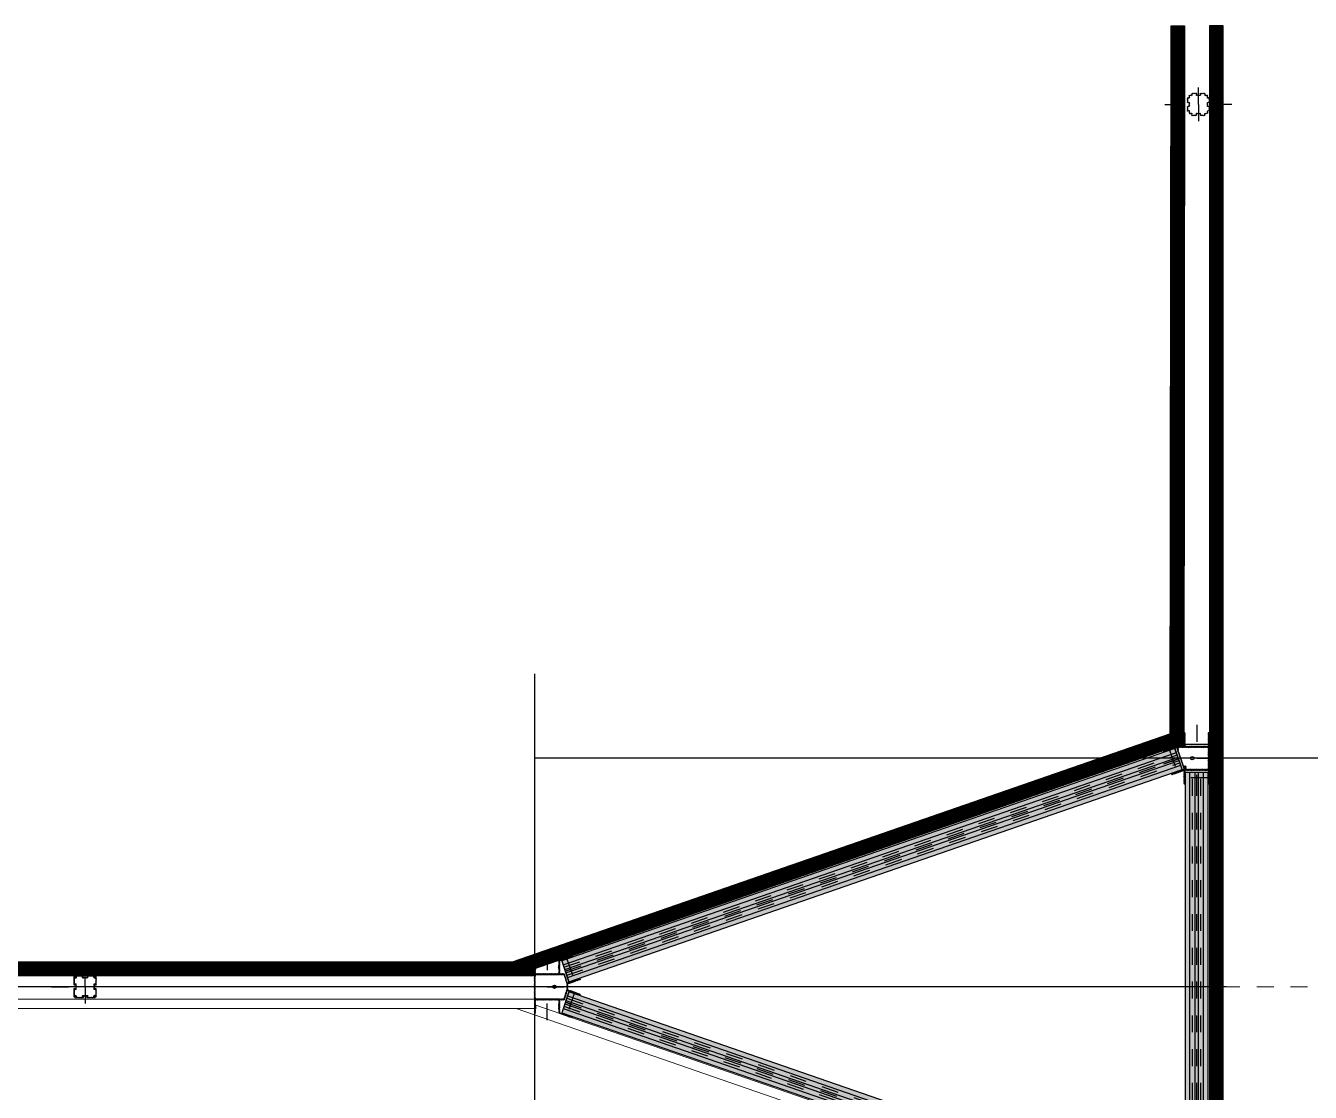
# Model space of a CAD drawing. Header units: millimetres. Extents: x -36 to 64, y 70 to 162.
# Drawn here: x -28.33 to -20.72, y 84.22 to 90.54 of the extents above; entities that cross this region are included whole.
import ezdxf
from ezdxf.enums import TextEntityAlignment as Align

# ---------------------------------------------------------------- set-up
doc = ezdxf.new("R2010")
doc.units = ezdxf.units.MM
doc.header["$LTSCALE"] = 0.02
for name, pattern in [('00 Ground$0$DASHDOT', [25.4, 12.7, -6.35, 0, -6.35]), ('00 Ground$0$DASHDOT2', [12.7, 6.35, -3.175, 0, -3.175]), ('00 Ground$0$HIDDEN', [9.525, 6.35, -3.175]), ('00 Ground$0$HIDDEN2', [4.7625, 3.175, -1.5875])]:
    doc.linetypes.add(name, pattern=pattern)
for name, color, linetype, lineweight in [('00 Ground$0$A-Panel Exterior', 3, 'Continuous', 0), ('00 Ground$0$A-Panel Interior', 6, 'Continuous', 0), ('00 Ground$0$A-Proyecciones', 252, 'Continuous', 0), ('00 Ground$0$E-Perfil Planta', 5, 'Continuous', 0), ('00 Ground$0$E-Proyecciones Sección', 251, '00 Ground$0$HIDDEN2', 0)]:
    doc.layers.add(name, color=color, linetype=linetype, lineweight=lineweight)
for name, color, linetype in [('00 Ground$0$A-Paneles', 7, 'Continuous'), ('00 Ground$0$E-PERFIL-ALZADO-EJES-GL1', 6, '00 Ground$0$DASHDOT'), ('00 Ground$0$E-PERFIL-ALZADO-GL1', 4, 'Continuous'), ('00 Ground$0$E-PERFIL-ALZADO-TEXTOS-GL1', 6, 'Continuous'), ('00 Ground$0$E-PERFIL-PLANTA-EJES-GL1', 6, '00 Ground$0$DASHDOT'), ('00 Ground$0$E-PERFIL-PLANTA-EJES-GL2', 6, '00 Ground$0$DASHDOT'), ('00 Ground$0$E-PERFIL-PLANTA-HXL2-EJES', 6, '00 Ground$0$DASHDOT'), ('00 Ground$0$E-PERFIL-PLANTA-HXL5', 4, 'Continuous'), ('00 Ground$0$E-PERFIL-PLANTA-HXL5-TEXTURAS', 6, 'Continuous'), ('00 Ground$0$E-PERFIL-PLANTA-HXL6', 2, 'Continuous'), ('00 Ground$0$E-PERFIL-PLANTA-HXL6-TEXTURAS', 6, 'Continuous'), ('00 Ground$0$E-PERFIL-PLANTA-TEXTURAS-GL1', 6, 'Continuous'), ('00 Ground$0$E-PERFIL-PLANTA-TEXTURAS-GL2', 6, 'Continuous'), ('00 Ground$0$EJES', 6, 'Continuous')]:
    doc.layers.add(name, color=color, linetype=linetype)
doc.layers.add('00 Ground$0$E-PERFIL-PLANTA-GL1', color=3, linetype='Continuous', plot=False)
doc.styles.add('00 Ground$0$A10', font='arial.ttf', dxfattribs={"height": 0.1})
pattern_1 = [(45, (-13597.1444, 7821.7855), (-2.24506403, 2.24506403), [])]

# ---------------------------------------------------------------- blocks, each defined once
blk = doc.blocks.new('*U441')
h = blk.add_hatch()
h.set_pattern_fill('ANSI31', color=250)
h.set_pattern_definition(pattern_1)
h.paths.add_polyline_path([(0, 0), (6868.4, 0), (6868.4, 80), (0, 80)])
at = {"layer": '00 Ground$0$A-Paneles', "color": 4}
blk.add_lwpolyline([(0, 0), (6868.4, 0), (6868.4, 80), (0, 80)], close=True, dxfattribs=at)
blk = doc.blocks.new('*U453')
h = blk.add_hatch()
h.set_pattern_fill('ANSI31', color=250)
h.set_pattern_definition(pattern_1)
h.paths.add_polyline_path([(0, 0), (4265.7, 0), (4265.7, 80), (0, 80)])
at = {"layer": '00 Ground$0$A-Paneles', "color": 4}
blk.add_lwpolyline([(0, 0), (4265.7, 0), (4265.7, 80), (0, 80)], close=True, dxfattribs=at)
blk = doc.blocks.new('00 Ground$0$GL')
at = {"layer": '00 Ground$0$E-PERFIL-PLANTA-TEXTURAS-GL1'}
h = blk.add_hatch(dxfattribs=at)
h.set_pattern_fill('ANSI31', color=256, scale=0.00061, angle=90)
edge = h.paths.add_edge_path()
edge.add_arc((-0.013, 0.063), 0.003, 0, 90, ccw=False)
edge.add_line((-0.01, 0.063), (-0.01, 0.058))
edge.add_arc((-0.007, 0.058), 0.003, 180, 270)
edge.add_line((-0.007, 0.055), (0.007, 0.055))
edge.add_arc((0.007, 0.058), 0.003, 270, 360)
edge.add_line((0.01, 0.058), (0.01, 0.063))
edge.add_arc((0.013, 0.063), 0.003, 90, 180, ccw=False)
edge.add_line((0.013, 0.066), (0.037, 0.066))
edge.add_arc((0.037, 0.063), 0.003, 0, 90, ccw=False)
edge.add_line((0.04, 0.063), (0.04, 0.058))
edge.add_arc((0.043, 0.058), 0.003, 180, 270)
edge.add_line((0.043, 0.055), (0.052, 0.055))
edge.add_arc((0.052, 0.052), 0.003, 0, 90, ccw=False)
edge.add_line((0.055, 0.052), (0.055, 0.043))
edge.add_arc((0.058, 0.043), 0.003, 180, 270)
edge.add_line((0.058, 0.04), (0.063, 0.04))
edge.add_arc((0.063, 0.037), 0.003, 0, 90, ccw=False)
edge.add_line((0.066, 0.037), (0.066, 0.013))
edge.add_arc((0.063, 0.013), 0.003, 270, 360, ccw=False)
edge.add_line((0.063, 0.01), (0.058, 0.01))
edge.add_arc((0.058, 0.007), 0.003, 90, 180)
edge.add_line((0.055, 0.007), (0.055, -0.007))
edge.add_arc((0.058, -0.007), 0.003, 180, 270)
edge.add_line((0.058, -0.01), (0.063, -0.01))
edge.add_arc((0.063, -0.013), 0.003, 0, 90, ccw=False)
edge.add_line((0.066, -0.013), (0.066, -0.037))
edge.add_arc((0.063, -0.037), 0.003, -90, 0, ccw=False)
edge.add_line((0.063, -0.04), (0.058, -0.04))
edge.add_arc((0.058, -0.043), 0.003, 90, 180)
edge.add_line((0.055, -0.043), (0.055, -0.052))
edge.add_arc((0.052, -0.052), 0.003, 270, 360, ccw=False)
edge.add_line((0.052, -0.055), (0.043, -0.055))
edge.add_arc((0.043, -0.058), 0.003, 90, 180)
edge.add_line((0.04, -0.058), (0.04, -0.063))
edge.add_arc((0.037, -0.063), 0.003, -90, 0, ccw=False)
edge.add_line((0.037, -0.066), (0.013, -0.066))
edge.add_arc((0.013, -0.063), 0.003, 180, 270, ccw=False)
edge.add_line((0.01, -0.063), (0.01, -0.058))
edge.add_arc((0.007, -0.058), 0.003, 0, 90)
edge.add_line((0.007, -0.055), (-0.007, -0.055))
edge.add_arc((-0.007, -0.058), 0.003, 90, 180)
edge.add_line((-0.01, -0.058), (-0.01, -0.063))
edge.add_arc((-0.013, -0.063), 0.003, -90, 0, ccw=False)
edge.add_line((-0.013, -0.066), (-0.037, -0.066))
edge.add_arc((-0.037, -0.063), 0.003, 180, 270, ccw=False)
edge.add_line((-0.04, -0.063), (-0.04, -0.058))
edge.add_arc((-0.043, -0.058), 0.003, 0, 90)
edge.add_line((-0.043, -0.055), (-0.052, -0.055))
edge.add_arc((-0.052, -0.052), 0.003, 180, 270, ccw=False)
edge.add_line((-0.055, -0.052), (-0.055, -0.043))
edge.add_arc((-0.058, -0.043), 0.003, 0, 90)
edge.add_line((-0.058, -0.04), (-0.063, -0.04))
edge.add_arc((-0.063, -0.037), 0.003, 180, 270, ccw=False)
edge.add_line((-0.066, -0.037), (-0.066, -0.013))
edge.add_arc((-0.063, -0.013), 0.003, 90, 180, ccw=False)
edge.add_line((-0.063, -0.01), (-0.058, -0.01))
edge.add_arc((-0.058, -0.007), 0.003, 270, 360)
edge.add_line((-0.055, -0.007), (-0.055, 0.007))
edge.add_arc((-0.058, 0.007), 0.003, 0, 90)
edge.add_line((-0.058, 0.01), (-0.063, 0.01))
edge.add_arc((-0.063, 0.013), 0.003, 180, 270, ccw=False)
edge.add_line((-0.066, 0.013), (-0.066, 0.037))
edge.add_arc((-0.063, 0.037), 0.003, 90, 180, ccw=False)
edge.add_line((-0.063, 0.04), (-0.058, 0.04))
edge.add_arc((-0.058, 0.043), 0.003, 270, 360)
edge.add_line((-0.055, 0.043), (-0.055, 0.052))
edge.add_arc((-0.052, 0.052), 0.003, 90, 180, ccw=False)
edge.add_line((-0.052, 0.055), (-0.043, 0.055))
edge.add_arc((-0.043, 0.058), 0.003, 270, 360)
edge.add_line((-0.04, 0.058), (-0.04, 0.063))
edge.add_arc((-0.037, 0.063), 0.003, 90, 180, ccw=False)
edge.add_line((-0.037, 0.066), (-0.013, 0.066))
edge = h.paths.add_edge_path(flags=16)
edge.add_line((-0.01, -0.052), (0.01, -0.052))
edge.add_arc((0.01, -0.055), 0.003, 0, 90, ccw=False)
edge.add_line((0.013, -0.055), (0.013, -0.06))
edge.add_arc((0.016, -0.06), 0.003, 180, 270)
edge.add_line((0.016, -0.063), (0.034, -0.063))
edge.add_arc((0.034, -0.06), 0.003, 270, 360)
edge.add_line((0.037, -0.06), (0.037, -0.055))
edge.add_arc((0.04, -0.055), 0.003, 90, 180, ccw=False)
edge.add_line((0.04, -0.052), (0.049, -0.052))
edge.add_arc((0.049, -0.049), 0.003, 270, 360)
edge.add_line((0.052, -0.049), (0.052, -0.04))
edge.add_arc((0.055, -0.04), 0.003, 90, 180, ccw=False)
edge.add_line((0.055, -0.037), (0.06, -0.037))
edge.add_arc((0.06, -0.034), 0.003, 270, 360)
edge.add_line((0.063, -0.034), (0.063, -0.016))
edge.add_arc((0.06, -0.016), 0.003, 0, 90)
edge.add_line((0.06, -0.013), (0.055, -0.013))
edge.add_arc((0.055, -0.01), 0.003, 180, 270, ccw=False)
edge.add_line((0.052, -0.01), (0.052, 0.01))
edge.add_arc((0.055, 0.01), 0.003, 90, 180, ccw=False)
edge.add_line((0.055, 0.013), (0.06, 0.013))
edge.add_arc((0.06, 0.016), 0.003, 270, 360)
edge.add_line((0.063, 0.016), (0.063, 0.034))
edge.add_arc((0.06, 0.034), 0.003, 0, 90)
edge.add_line((0.06, 0.037), (0.055, 0.037))
edge.add_arc((0.055, 0.04), 0.003, 180, 270, ccw=False)
edge.add_line((0.052, 0.04), (0.052, 0.049))
edge.add_arc((0.049, 0.049), 0.003, 0, 90)
edge.add_line((0.049, 0.052), (0.04, 0.052))
edge.add_arc((0.04, 0.055), 0.003, 180, 270, ccw=False)
edge.add_line((0.037, 0.055), (0.037, 0.06))
edge.add_arc((0.034, 0.06), 0.003, 0, 90)
edge.add_line((0.034, 0.063), (0.016, 0.063))
edge.add_arc((0.016, 0.06), 0.003, 90, 180)
edge.add_line((0.013, 0.06), (0.013, 0.055))
edge.add_arc((0.01, 0.055), 0.003, -90, 0, ccw=False)
edge.add_line((0.01, 0.052), (-0.01, 0.052))
edge.add_arc((-0.01, 0.055), 0.003, 180, 270, ccw=False)
edge.add_line((-0.013, 0.055), (-0.013, 0.06))
edge.add_arc((-0.016, 0.06), 0.003, 0, 90)
edge.add_line((-0.016, 0.063), (-0.034, 0.063))
edge.add_arc((-0.034, 0.06), 0.003, 90, 180)
edge.add_line((-0.037, 0.06), (-0.037, 0.055))
edge.add_arc((-0.04, 0.055), 0.003, -90, 0, ccw=False)
edge.add_line((-0.04, 0.052), (-0.049, 0.052))
edge.add_arc((-0.049, 0.049), 0.003, 90, 180)
edge.add_line((-0.052, 0.049), (-0.052, 0.04))
edge.add_arc((-0.055, 0.04), 0.003, -90, 0, ccw=False)
edge.add_line((-0.055, 0.037), (-0.06, 0.037))
edge.add_arc((-0.06, 0.034), 0.003, 90, 180)
edge.add_line((-0.063, 0.034), (-0.063, 0.016))
edge.add_arc((-0.06, 0.016), 0.003, 180, 270)
edge.add_line((-0.06, 0.013), (-0.055, 0.013))
edge.add_arc((-0.055, 0.01), 0.003, 0, 90, ccw=False)
edge.add_line((-0.052, 0.01), (-0.052, -0.01))
edge.add_arc((-0.055, -0.01), 0.003, -90, 0, ccw=False)
edge.add_line((-0.055, -0.013), (-0.06, -0.013))
edge.add_arc((-0.06, -0.016), 0.003, 90, 180)
edge.add_line((-0.063, -0.016), (-0.063, -0.034))
edge.add_arc((-0.06, -0.034), 0.003, 180, 270)
edge.add_line((-0.06, -0.037), (-0.055, -0.037))
edge.add_arc((-0.055, -0.04), 0.003, 0, 90, ccw=False)
edge.add_line((-0.052, -0.04), (-0.052, -0.049))
edge.add_arc((-0.049, -0.049), 0.003, 180, 270)
edge.add_line((-0.049, -0.052), (-0.04, -0.052))
edge.add_arc((-0.04, -0.055), 0.003, 0, 90, ccw=False)
edge.add_line((-0.037, -0.055), (-0.037, -0.06))
edge.add_arc((-0.034, -0.06), 0.003, 180, 270)
edge.add_line((-0.034, -0.063), (-0.016, -0.063))
edge.add_arc((-0.016, -0.06), 0.003, 270, 360)
edge.add_line((-0.013, -0.06), (-0.013, -0.055))
edge.add_arc((-0.01, -0.055), 0.003, 90, 180, ccw=False)
at = {"layer": '00 Ground$0$E-PERFIL-PLANTA-EJES-GL1', "ltscale": 0.05}
for p, q in [((0, 0), (0, 0.1985)), ((-0.1985, 0), (0, 0)), ((0, 0), (0, -0.1985)), ((0.1985, 0), (0, 0))]:
    blk.add_line(p, q, dxfattribs=at)
blk = doc.blocks.new('*U404')
h = blk.add_hatch()
h.set_pattern_fill('ANSI31', color=250)
h.set_pattern_definition(pattern_1)
h.paths.add_polyline_path([(0, 0), (4127.7, 0), (4127.7, 80), (0, 80)])
at = {"layer": '00 Ground$0$A-Paneles', "color": 4}
blk.add_lwpolyline([(0, 0), (4127.7, 0), (4127.7, 80), (0, 80)], close=True, dxfattribs=at)
blk = doc.blocks.new('*U29')
at = {"true_color": 0xffffff}
h = blk.add_hatch(color=7, dxfattribs=at)
h.dxf.hatch_style = 1
h.paths.add_polyline_path([(2.5397, 0.066), (2.5397, -0.066), (0, -0.066), (0, 0.066)])
at = {"layer": '00 Ground$0$E-PERFIL-ALZADO-EJES-GL1', "color": 251, "linetype": '00 Ground$0$HIDDEN', "ltscale": 0.05}
for p, q in [((0, 0.025), (2.5397, 0.025)), ((0.033, -0.066), (0.033, 0.066)), ((2.5067, -0.066), (2.5067, 0.066)), ((0, -0.025), (2.5397, -0.025))]:
    blk.add_line(p, q, dxfattribs=at)
at = {"layer": '00 Ground$0$E-PERFIL-ALZADO-EJES-GL1', "color": 251, "linetype": '00 Ground$0$DASHDOT2', "ltscale": 0.05}
blk.add_line((0, 0), (2.5397, 0), dxfattribs=at)
at = {"layer": '00 Ground$0$E-PERFIL-ALZADO-GL1', "color": 6, "ltscale": 0.05}
for p, q in [((0, 0.04), (2.5397, 0.04)), ((0, 0.01), (2.5397, 0.01)), ((0, -0.01), (2.5397, -0.01)), ((0, -0.04), (2.5397, -0.04))]:
    blk.add_line(p, q, dxfattribs=at)
at = {"layer": '00 Ground$0$E-PERFIL-ALZADO-GL1', "ltscale": 0.05}
blk.add_lwpolyline([(2.5397, 0.066), (2.5397, -0.066), (0, -0.066), (0, 0.066)], close=True, dxfattribs=at)
at = {"layer": '00 Ground$0$E-PERFIL-ALZADO-TEXTOS-GL1', "style": '00 Ground$0$A10'}
blk.add_attdef('TIPO_BARRA', text='', height=0.1, dxfattribs=at).set_placement((1.2698, 0.1564), align=Align.MIDDLE_CENTER)
blk = doc.blocks.new('*U326')
at = {"true_color": 0xffffff}
h = blk.add_hatch(color=7, dxfattribs=at)
h.dxf.hatch_style = 1
h.paths.add_polyline_path([(3.8446, 0.066), (3.8446, -0.066), (0, -0.066), (0, 0.066)])
at = {"layer": '00 Ground$0$E-PERFIL-ALZADO-EJES-GL1', "color": 251, "linetype": '00 Ground$0$HIDDEN', "ltscale": 0.05}
for p, q in [((0, 0.025), (3.8446, 0.025)), ((0.033, -0.066), (0.033, 0.066)), ((3.8116, -0.066), (3.8116, 0.066)), ((0, -0.025), (3.8446, -0.025))]:
    blk.add_line(p, q, dxfattribs=at)
at = {"layer": '00 Ground$0$E-PERFIL-ALZADO-EJES-GL1', "color": 251, "linetype": '00 Ground$0$DASHDOT2', "ltscale": 0.05}
blk.add_line((0, 0), (3.8446, 0), dxfattribs=at)
at = {"layer": '00 Ground$0$E-PERFIL-ALZADO-GL1', "color": 6, "ltscale": 0.05}
for p, q in [((0, 0.04), (3.8446, 0.04)), ((0, 0.01), (3.8446, 0.01)), ((0, -0.01), (3.8446, -0.01)), ((0, -0.04), (3.8446, -0.04))]:
    blk.add_line(p, q, dxfattribs=at)
at = {"layer": '00 Ground$0$E-PERFIL-ALZADO-GL1', "ltscale": 0.05}
blk.add_lwpolyline([(3.8446, 0.066), (3.8446, -0.066), (0, -0.066), (0, 0.066)], close=True, dxfattribs=at)
at = {"layer": '00 Ground$0$E-PERFIL-ALZADO-TEXTOS-GL1', "style": '00 Ground$0$A10'}
blk.add_attdef('TIPO_BARRA', text='', height=0.1, dxfattribs=at).set_placement((1.9223, 0.1564), align=Align.MIDDLE_CENTER)
blk = doc.blocks.new('00 Ground$0$HXL61')
at = {"layer": '00 Ground$0$E-PERFIL-PLANTA-HXL6-TEXTURAS'}
h = blk.add_hatch(dxfattribs=at)
h.set_pattern_fill('ANSI31', color=256, scale=0.00061, angle=90)
h.set_pattern_definition([(135, (17.1384045, -41.9100713), (-0.00136948906, -0.00136948906), [])])
edge = h.paths.add_edge_path(flags=16)
edge.add_line((-0.0603, 0.071), (0.0603, 0.071))
edge.add_line((0.0603, 0.071), (0.0613, 0.07))
edge.add_line((0.0613, 0.07), (0.0703, 0.07))
edge.add_arc((0.0703, 0.069), 0.001, 0, 90, ccw=False)
edge.add_line((0.0713, 0.069), (0.0713, -0.0978))
edge.add_arc((0.0703, -0.0978), 0.001, -71.56505, 0, ccw=False)
edge.add_line((0.0706, -0.0987), (0.0158, -0.117))
edge.add_arc((0.0155, -0.116), 0.001, -90, -71.56505, ccw=False)
edge.add_line((0.0155, -0.117), (-0.0155, -0.117))
edge.add_arc((-0.0155, -0.116), 0.001, -108.43495, -90, ccw=False)
edge.add_line((-0.0158, -0.117), (-0.0706, -0.0987))
edge.add_arc((-0.0703, -0.0978), 0.001, 180, 251.56505, ccw=False)
edge.add_line((-0.0713, -0.0978), (-0.0713, 0.069))
edge.add_arc((-0.0703, 0.069), 0.001, 90, 180, ccw=False)
edge.add_line((-0.0703, 0.07), (-0.0613, 0.07))
edge.add_line((-0.0613, 0.07), (-0.0603, 0.071))
edge = h.paths.add_edge_path()
edge.add_line((0.1033, -0.068), (0.0793, -0.068))
edge.add_arc((0.0793, -0.067), 0.001, -180, -90, ccw=False)
edge.add_line((0.0783, -0.067), (0.0783, 0.069))
edge.add_arc((0.0793, 0.069), 0.001, 90, 180, ccw=False)
edge.add_line((0.0793, 0.07), (0.1033, 0.07))
edge.add_line((0.1033, 0.07), (0.1053, 0.068))
edge.add_line((0.1053, 0.068), (0.1313, 0.068))
edge.add_line((0.1313, 0.068), (0.1333, 0.07))
edge.add_line((0.1333, 0.07), (0.1573, 0.07))
edge.add_arc((0.1573, 0.071), 0.001, 270, 360)
edge.add_line((0.1583, 0.071), (0.1583, 0.075))
edge.add_arc((0.1573, 0.075), 0.001, 0, 90)
edge.add_line((0.1573, 0.076), (-0.1573, 0.076))
edge.add_arc((-0.1573, 0.075), 0.001, 90, 180)
edge.add_line((-0.1583, 0.075), (-0.1583, 0.071))
edge.add_arc((-0.1573, 0.071), 0.001, 180, 270)
edge.add_line((-0.1573, 0.07), (-0.1333, 0.07))
edge.add_line((-0.1333, 0.07), (-0.1313, 0.068))
edge.add_line((-0.1313, 0.068), (-0.1053, 0.068))
edge.add_line((-0.1053, 0.068), (-0.1033, 0.07))
edge.add_line((-0.1033, 0.07), (-0.0793, 0.07))
edge.add_arc((-0.0793, 0.069), 0.001, 0, 90, ccw=False)
edge.add_line((-0.0783, 0.069), (-0.0783, -0.067))
edge.add_arc((-0.0793, -0.067), 0.001, -90, 0, ccw=False)
edge.add_line((-0.0793, -0.068), (-0.1033, -0.068))
edge.add_line((-0.1033, -0.068), (-0.1053, -0.066))
edge.add_line((-0.1053, -0.066), (-0.1313, -0.066))
edge.add_line((-0.1313, -0.066), (-0.1333, -0.068))
edge.add_line((-0.1333, -0.068), (-0.157, -0.068))
edge.add_line((-0.157, -0.068), (-0.1848, -0.1483))
edge.add_arc((-0.1839, -0.1486), 0.001, 160.90019, 250.90019)
edge.add_line((-0.1842, -0.1495), (-0.1804, -0.1509))
edge.add_arc((-0.1801, -0.1499), 0.001, 250.90019, 340.90019)
edge.add_line((-0.1792, -0.1502), (-0.1713, -0.1276))
edge.add_line((-0.1713, -0.1276), (-0.1688, -0.1263))
edge.add_line((-0.1688, -0.1263), (-0.1603, -0.1018))
edge.add_line((-0.1603, -0.1018), (-0.1615, -0.0992))
edge.add_line((-0.1615, -0.0992), (-0.1528, -0.074))
edge.add_line((-0.1528, -0.074), (-0.0793, -0.074))
edge.add_arc((-0.0793, -0.075), 0.001, 0, 90, ccw=False)
edge.add_line((-0.0783, -0.075), (-0.0783, -0.1007))
edge.add_arc((-0.0773, -0.1007), 0.001, 180, 251.56505)
edge.add_line((-0.0776, -0.1017), (-0.0236, -0.1197))
edge.add_arc((-0.0239, -0.1206), 0.001, -19.09981, 71.56505, ccw=False)
edge.add_line((-0.023, -0.1209), (-0.0311, -0.1444))
edge.add_line((-0.0311, -0.1444), (-0.0336, -0.1456))
edge.add_line((-0.0336, -0.1456), (-0.0421, -0.1702))
edge.add_line((-0.0421, -0.1702), (-0.0409, -0.1727))
edge.add_line((-0.0409, -0.1727), (-0.0488, -0.1954))
edge.add_arc((-0.0478, -0.1957), 0.001, 160.90019, 250.90019)
edge.add_line((-0.0481, -0.1967), (-0.0444, -0.198))
edge.add_arc((-0.044, -0.197), 0.001, 250.90019, 340.90019)
edge.add_line((-0.0431, -0.1974), (-0.0172, -0.1227))
edge.add_arc((-0.0163, -0.123), 0.001, 90, 160.90019, ccw=False)
edge.add_line((-0.0163, -0.122), (0.0163, -0.122))
edge.add_arc((0.0163, -0.123), 0.001, 19.09981, 90, ccw=False)
edge.add_line((0.0172, -0.1227), (0.0431, -0.1974))
edge.add_arc((0.044, -0.197), 0.001, 199.09981, 289.09981)
edge.add_line((0.0444, -0.198), (0.0481, -0.1967))
edge.add_arc((0.0478, -0.1957), 0.001, -70.90019, 19.09981)
edge.add_line((0.0488, -0.1954), (0.0409, -0.1727))
edge.add_line((0.0409, -0.1727), (0.0421, -0.1702))
edge.add_line((0.0421, -0.1702), (0.0336, -0.1456))
edge.add_line((0.0336, -0.1456), (0.0311, -0.1444))
edge.add_line((0.0311, -0.1444), (0.023, -0.1209))
edge.add_arc((0.0239, -0.1206), 0.001, 108.43495, 199.09981, ccw=False)
edge.add_line((0.0236, -0.1197), (0.0776, -0.1017))
edge.add_arc((0.0773, -0.1007), 0.001, -71.56505, 0)
edge.add_line((0.0783, -0.1007), (0.0783, -0.075))
edge.add_arc((0.0793, -0.075), 0.001, 90, 180, ccw=False)
edge.add_line((0.0793, -0.074), (0.1528, -0.074))
edge.add_line((0.1528, -0.074), (0.1615, -0.0992))
edge.add_line((0.1615, -0.0992), (0.1603, -0.1018))
edge.add_line((0.1603, -0.1018), (0.1688, -0.1263))
edge.add_line((0.1688, -0.1263), (0.1713, -0.1276))
edge.add_line((0.1713, -0.1276), (0.1792, -0.1502))
edge.add_arc((0.1801, -0.1499), 0.001, 199.09981, 289.09981)
edge.add_line((0.1804, -0.1509), (0.1842, -0.1495))
edge.add_arc((0.1839, -0.1486), 0.001, -70.90019, 19.09981)
edge.add_line((0.1848, -0.1483), (0.157, -0.068))
edge.add_line((0.157, -0.068), (0.1333, -0.068))
edge.add_line((0.1333, -0.068), (0.1313, -0.066))
edge.add_line((0.1313, -0.066), (0.1053, -0.066))
edge.add_line((0.1053, -0.066), (0.1033, -0.068))
at = {"layer": '00 Ground$0$E-PERFIL-PLANTA-HXL2-EJES', "ltscale": 0.05}
for p, q in [((0, 0), (0, 0.098)), ((0, -0.2166), (0, 0.0978)), ((-0.1985, 0), (0, 0)), ((0, 0), (0, -0.1985)), ((0.1985, 0), (0, 0))]:
    blk.add_line(p, q, dxfattribs=at)
at = {"layer": '00 Ground$0$EJES', "color": 240, "true_color": 0xed1f24}
blk.add_circle((0, -0.0427), 0.01, dxfattribs=at)
at = {"layer": 'Defpoints'}
for p, q in [((-0.0717, 0.068), (-0.0717, -0.068)), ((0.0717, 0.068), (0.0717, -0.068)), ((-0.0282, -0.1287), (-0.1553, -0.0863)), ((-0.1035, -0.1428), (-0.0917, -0.1075)), ((0.0282, -0.1287), (0.1553, -0.0863)), ((0.1035, -0.1428), (0.0917, -0.1075))]:
    blk.add_line(p, q, dxfattribs=at)
blk = doc.blocks.new('00 Ground$0$HXL5')
at = {"layer": '00 Ground$0$E-PERFIL-PLANTA-HXL5-TEXTURAS'}
h = blk.add_hatch(dxfattribs=at)
h.set_pattern_fill('ANSI31', color=256, scale=0.00061, angle=90)
h.set_pattern_definition([(135, (16.1473364, -37.2537986), (-0.00136948906, -0.00136948906), [])])
edge = h.paths.add_edge_path(flags=16)
edge.add_line((0.0638, -0.068), (0, -0.068))
edge.add_line((0, -0.068), (-0.0638, -0.068))
edge.add_arc((-0.0638, -0.067), 0.001, -179.99892, -89.99892, ccw=False)
edge.add_line((-0.0648, -0.067), (-0.0648, 0.0606))
edge.add_arc((-0.0638, 0.0606), 0.001, 90.00072, 180.00108, ccw=False)
edge.add_line((-0.0638, 0.0616), (-0.0458, 0.0616))
edge.add_arc((-0.0458, 0.0626), 0.001, -89.99928, 0.00072)
edge.add_line((-0.0448, 0.0626), (-0.0448, 0.0765))
edge.add_arc((-0.0438, 0.0765), 0.001, 109.10053, 180.00072, ccw=False)
edge.add_line((-0.0441, 0.0774), (0.0434, 0.1077))
edge.add_arc((0.0437, 0.1068), 0.001, 90.00072, 109.10053, ccw=False)
edge.add_line((0.0437, 0.1078), (0.0638, 0.1078))
edge.add_arc((0.0638, 0.1068), 0.001, 0.00036, 90.00072, ccw=False)
edge.add_line((0.0648, 0.1068), (0.0648, -0.067))
edge.add_arc((0.0638, -0.067), 0.001, -89.99964, 0.00036, ccw=False)
edge = h.paths.add_edge_path()
edge.add_line((-0.0867, 0.1161), (-0.0733, 0.0773))
edge.add_arc((-0.0742, 0.077), 0.001, -89.99892, 19.10053, ccw=False)
edge.add_line((-0.0742, 0.076), (-0.1183, 0.076))
edge.add_line((-0.1183, 0.076), (-0.1183, 0.0755))
edge.add_arc((-0.1188, 0.0755), 0.0005, -179.99892, 0.00108, ccw=False)
edge.add_line((-0.1193, 0.0755), (-0.1193, 0.076))
edge.add_line((-0.1193, 0.076), (-0.1528, 0.076))
edge.add_line((-0.1528, 0.076), (-0.1528, 0.068))
edge.add_line((-0.1528, 0.068), (-0.0738, 0.068))
edge.add_arc((-0.0738, 0.067), 0.001, 0.00108, 90.00108, ccw=False)
edge.add_line((-0.0728, 0.067), (-0.0728, 0.046))
edge.add_line((-0.0728, 0.046), (-0.0723, 0.046))
edge.add_arc((-0.0723, 0.0455), 0.0005, -89.99892, 90.00108, ccw=False)
edge.add_line((-0.0723, 0.045), (-0.0728, 0.045))
edge.add_line((-0.0728, 0.045), (-0.0728, 0.0135))
edge.add_line((-0.0728, 0.0135), (-0.0723, 0.0135))
edge.add_arc((-0.0723, 0.013), 0.0005, -89.99892, 90.00108, ccw=False)
edge.add_line((-0.0723, 0.0125), (-0.0728, 0.0125))
edge.add_line((-0.0728, 0.0125), (-0.0728, -0.019))
edge.add_line((-0.0728, -0.019), (-0.0723, -0.019))
edge.add_arc((-0.0723, -0.0195), 0.0005, -89.99892, 90.00108, ccw=False)
edge.add_line((-0.0723, -0.02), (-0.0728, -0.02))
edge.add_line((-0.0728, -0.02), (-0.0728, -0.067))
edge.add_arc((-0.0738, -0.067), 0.001, -89.99892, 0.00108, ccw=False)
edge.add_line((-0.0738, -0.068), (-0.1528, -0.068))
edge.add_line((-0.1528, -0.068), (-0.1528, -0.076))
edge.add_line((-0.1528, -0.076), (-0.1193, -0.076))
edge.add_line((-0.1193, -0.076), (-0.1193, -0.0755))
edge.add_arc((-0.1188, -0.0755), 0.0005, 0.00108, 180.00108, ccw=False)
edge.add_line((-0.1183, -0.0755), (-0.1183, -0.076))
edge.add_line((-0.1183, -0.076), (0, -0.076))
edge.add_line((0, -0.076), (0.1183, -0.076))
edge.add_line((0.1183, -0.076), (0.1183, -0.0755))
edge.add_arc((0.1188, -0.0755), 0.0005, 0.00036, 180.00036, ccw=False)
edge.add_line((0.1193, -0.0755), (0.1193, -0.076))
edge.add_line((0.1193, -0.076), (0.1528, -0.076))
edge.add_line((0.1528, -0.076), (0.1528, -0.068))
edge.add_line((0.1528, -0.068), (0.0738, -0.068))
edge.add_arc((0.0738, -0.067), 0.001, -179.99964, -89.99964, ccw=False)
edge.add_line((0.0728, -0.067), (0.0728, -0.02))
edge.add_line((0.0728, -0.02), (0.0723, -0.02))
edge.add_arc((0.0723, -0.0195), 0.0005, -269.99964, -89.99964, ccw=False)
edge.add_line((0.0723, -0.019), (0.0728, -0.019))
edge.add_line((0.0728, -0.019), (0.0728, 0.0125))
edge.add_line((0.0728, 0.0125), (0.0723, 0.0125))
edge.add_arc((0.0723, 0.013), 0.0005, -269.99964, -89.99964, ccw=False)
edge.add_line((0.0723, 0.0135), (0.0728, 0.0135))
edge.add_line((0.0728, 0.0135), (0.0728, 0.045))
edge.add_line((0.0728, 0.045), (0.0723, 0.045))
edge.add_arc((0.0723, 0.0455), 0.0005, -269.99964, -89.99964, ccw=False)
edge.add_line((0.0723, 0.046), (0.0728, 0.046))
edge.add_line((0.0728, 0.046), (0.0728, 0.067))
edge.add_arc((0.0738, 0.067), 0.001, 90.00036, 180.00036, ccw=False)
edge.add_line((0.0738, 0.068), (0.1528, 0.068))
edge.add_line((0.1528, 0.068), (0.1528, 0.076))
edge.add_line((0.1528, 0.076), (0.1193, 0.076))
edge.add_line((0.1193, 0.076), (0.1193, 0.0755))
edge.add_arc((0.1188, 0.0755), 0.0005, -179.99964, 0.00036, ccw=False)
edge.add_line((0.1183, 0.0755), (0.1183, 0.076))
edge.add_line((0.1183, 0.076), (0.0738, 0.076))
edge.add_arc((0.0738, 0.077), 0.001, -179.99964, -89.99964, ccw=False)
edge.add_line((0.0728, 0.077), (0.0728, 0.1198))
edge.add_arc((0.0718, 0.1198), 0.001, 0.00036, 19.10053)
edge.add_line((0.0728, 0.1201), (0.0569, 0.1659))
edge.add_line((0.0569, 0.1659), (0.0565, 0.1657))
edge.add_arc((0.0563, 0.1662), 0.0005, -250.89947, -70.89947, ccw=False)
edge.add_line((0.0561, 0.1666), (0.0566, 0.1668))
edge.add_line((0.0566, 0.1668), (0.0456, 0.1985))
edge.add_line((0.0456, 0.1985), (0.0381, 0.1958))
edge.add_line((0.0381, 0.1958), (0.0639, 0.1212))
edge.add_arc((0.063, 0.1209), 0.001, -70.89947, 19.10053, ccw=False)
edge.add_line((0.0633, 0.1199), (-0.0633, 0.0761))
edge.add_arc((-0.0636, 0.077), 0.001, -160.89947, -70.89947, ccw=False)
edge.add_line((-0.0646, 0.0767), (-0.0904, 0.1513))
edge.add_line((-0.0904, 0.1513), (-0.098, 0.1487))
edge.add_line((-0.098, 0.1487), (-0.087, 0.1171))
edge.add_line((-0.087, 0.1171), (-0.0866, 0.1172))
edge.add_arc((-0.0864, 0.1168), 0.0005, -70.89947, 109.10053, ccw=False)
edge.add_line((-0.0862, 0.1163), (-0.0867, 0.1161))
at = {"layer": '00 Ground$0$E-PERFIL-PLANTA-HXL2-EJES', "ltscale": 0.05}
for p, q in [((0, 0.098), (-0.0336, 0.195)), ((0, 0), (0, 0.098)), ((-0.1985, 0), (0, 0)), ((0.1985, 0), (0, 0)), ((0, 0), (0, -0.1985))]:
    blk.add_line(p, q, dxfattribs=at)
at = {"layer": '00 Ground$0$EJES', "color": 240, "true_color": 0xed1f24}
blk.add_circle((0.0001, 0.0259), 0.01, dxfattribs=at)
at = {"layer": 'Defpoints'}
for p, q in [((-0.0336, 0.195), (-0.0033, 0.1074)), ((0.061, 0.1297), (-0.0675, 0.0852)), ((-0.0828, 0.068), (-0.0828, -0.068)), ((0.0828, 0.068), (0.0828, -0.068))]:
    blk.add_line(p, q, dxfattribs=at)
blk = doc.blocks.new('00 Ground$0$Pata Arco')
at = {"layer": 'Defpoints'}
for p, q in [((-4.0978, 1.8535), (-4.0978, -1.8535)), ((-0.0978, 1.9), (-0.0978, -1.9)), ((2.7291, 1.3527), (-4.0978, 1.3527)), ((0, 0), (-13.3283, 0))]:
    blk.add_line(p, q, dxfattribs=at)
at = {"xscale": -1}
for p, rotation in [((-3.9143, 0.0917), 199.0945065458419), ((-3.9143, -0.0917), 160.9054899261241)]:
    blk.add_blockref('*U326', p, dxfattribs=dict(at, rotation=rotation))
at = {"rotation": 89.99999999608256}
blk.add_blockref('*U29', (-0.1738, -1.2698), dxfattribs=at)
at = {"layer": '00 Ground$0$E-PERFIL-PLANTA-HXL5', "rotation": 90}
blk.add_blockref('00 Ground$0$HXL5', (-0.1738, 1.3527), dxfattribs=at)
at = {"layer": '00 Ground$0$E-PERFIL-PLANTA-HXL6', "rotation": 90}
blk.add_blockref('00 Ground$0$HXL61', (-4.0218, 0), dxfattribs=at)
blk = doc.blocks.new('*U540')
at = {"layer": '00 Ground$0$A-Proyecciones'}
blk.add_blockref('00 Ground$0$Pata Arco', (-35.9822, 0), dxfattribs=at)
blk = doc.blocks.new('*U538')
at = {"layer": '00 Ground$0$A-Proyecciones', "color": 0, "linetype": 'ByBlock', "lineweight": -2}
blk.add_blockref('*U540', (0, 0), dxfattribs=at)
blk = doc.blocks.new('*U363')
h = blk.add_hatch()
h.set_pattern_fill('ANSI31', color=250)
h.set_pattern_definition(pattern_1)
h.paths.add_polyline_path([(0, 0), (7553, 0), (7553, 80), (0, 80)])
at = {"layer": '00 Ground$0$A-Paneles', "color": 4}
blk.add_lwpolyline([(0, 0), (7553, 0), (7553, 80), (0, 80)], close=True, dxfattribs=at)
blk = doc.blocks.new('00 Ground$0$GL2')
at = {"layer": '00 Ground$0$E-PERFIL-PLANTA-TEXTURAS-GL2'}
h = blk.add_hatch(dxfattribs=at)
h.set_pattern_fill('ANSI31', color=256, scale=0.00061, angle=90)
h.set_pattern_definition([(135, (0.1998625, 0), (-0.001369489, -0.001369489), [])])
edge = h.paths.add_edge_path()
edge.add_arc((0.061, -0.011), 0.001, 90, 180)
edge.add_line((0.06, -0.011), (0.06, -0.013))
edge.add_arc((0.059, -0.013), 0.001, 270, 360, ccw=False)
edge.add_line((0.059, -0.014), (0.056, -0.014))
edge.add_arc((0.056, -0.013), 0.001, 180, 270, ccw=False)
edge.add_line((0.055, -0.013), (0.055, 0))
edge.add_line((0.055, 0), (0.055, 0.013))
edge.add_arc((0.056, 0.013), 0.001, 90, 180, ccw=False)
edge.add_line((0.056, 0.014), (0.059, 0.014))
edge.add_arc((0.059, 0.013), 0.001, 0, 90, ccw=False)
edge.add_line((0.06, 0.013), (0.06, 0.011))
edge.add_arc((0.061, 0.011), 0.001, 180, 270)
edge.add_line((0.061, 0.01), (0.063, 0.01))
edge.add_arc((0.063, 0.013), 0.003, 270, 360)
edge.add_line((0.066, 0.013), (0.066, 0.0593))
edge.add_arc((0.065, 0.0593), 0.001, 0, 107.5)
edge.add_line((0.0647, 0.0603), (0.0637, 0.06))
edge.add_arc((0.064, 0.059), 0.001, 107.5, 187.48459)
edge.add_arc((0.0583, 0.0582), 0.00475, -135, 7.48459, ccw=False)
edge.add_arc((0.0583, 0.0582), 0.00475, 82.51541, 225, ccw=False)
edge.add_arc((0.059, 0.064), 0.001, 262.51541, 342.5)
edge.add_line((0.06, 0.0637), (0.0603, 0.0647))
edge.add_arc((0.0593, 0.065), 0.001, 342.5, 450)
edge.add_line((0.0593, 0.066), (0.013, 0.066))
edge.add_arc((0.013, 0.063), 0.003, 90, 180)
edge.add_line((0.01, 0.063), (0.01, 0.061))
edge.add_arc((0.011, 0.061), 0.001, 180, 270)
edge.add_line((0.011, 0.06), (0.013, 0.06))
edge.add_arc((0.013, 0.059), 0.001, 0, 90, ccw=False)
edge.add_line((0.014, 0.059), (0.014, 0.056))
edge.add_arc((0.013, 0.056), 0.001, -90, 0, ccw=False)
edge.add_line((0.013, 0.055), (0, 0.055))
edge.add_line((0, 0.055), (-0.013, 0.055))
edge.add_arc((-0.013, 0.056), 0.001, 180, 270, ccw=False)
edge.add_line((-0.014, 0.056), (-0.014, 0.059))
edge.add_arc((-0.013, 0.059), 0.001, 90, 180, ccw=False)
edge.add_line((-0.013, 0.06), (-0.011, 0.06))
edge.add_arc((-0.011, 0.061), 0.001, 270, 360)
edge.add_line((-0.01, 0.061), (-0.01, 0.063))
edge.add_arc((-0.013, 0.063), 0.003, 0, 90)
edge.add_line((-0.013, 0.066), (-0.0593, 0.066))
edge.add_arc((-0.0593, 0.065), 0.001, 90, 197.5)
edge.add_line((-0.0603, 0.0647), (-0.06, 0.0637))
edge.add_arc((-0.059, 0.064), 0.001, 197.5, 277.48459)
edge.add_arc((-0.0582, 0.0582), 0.00475, -45, 97.48459, ccw=False)
edge.add_arc((-0.0582, 0.0582), 0.00475, 172.51541, 315, ccw=False)
edge.add_arc((-0.064, 0.059), 0.001, 352.51541, 432.5)
edge.add_line((-0.0637, 0.06), (-0.0647, 0.0603))
edge.add_arc((-0.065, 0.0593), 0.001, 72.5, 180)
edge.add_line((-0.066, 0.0593), (-0.066, 0.013))
edge.add_arc((-0.063, 0.013), 0.003, 180, 270)
edge.add_line((-0.063, 0.01), (-0.061, 0.01))
edge.add_arc((-0.061, 0.011), 0.001, 270, 360)
edge.add_line((-0.06, 0.011), (-0.06, 0.013))
edge.add_arc((-0.059, 0.013), 0.001, 90, 180, ccw=False)
edge.add_line((-0.059, 0.014), (-0.056, 0.014))
edge.add_arc((-0.056, 0.013), 0.001, 0, 90, ccw=False)
edge.add_line((-0.055, 0.013), (-0.055, 0))
edge.add_line((-0.055, 0), (-0.055, -0.013))
edge.add_arc((-0.056, -0.013), 0.001, -90, 0, ccw=False)
edge.add_line((-0.056, -0.014), (-0.059, -0.014))
edge.add_arc((-0.059, -0.013), 0.001, 180, 270, ccw=False)
edge.add_line((-0.06, -0.013), (-0.06, -0.011))
edge.add_arc((-0.061, -0.011), 0.001, 0, 90)
edge.add_line((-0.061, -0.01), (-0.063, -0.01))
edge.add_arc((-0.063, -0.013), 0.003, 90, 180)
edge.add_line((-0.066, -0.013), (-0.066, -0.0593))
edge.add_arc((-0.065, -0.0593), 0.001, 180, 287.5)
edge.add_line((-0.0647, -0.0603), (-0.0637, -0.06))
edge.add_arc((-0.064, -0.059), 0.001, 287.5, 367.48459)
edge.add_arc((-0.0582, -0.0583), 0.00475, 45, 187.48459, ccw=False)
edge.add_arc((-0.0582, -0.0583), 0.00475, -97.48459, 45, ccw=False)
edge.add_arc((-0.059, -0.064), 0.001, 82.51541, 162.5)
edge.add_line((-0.06, -0.0637), (-0.0603, -0.0647))
edge.add_arc((-0.0593, -0.065), 0.001, 162.5, 270)
edge.add_line((-0.0593, -0.066), (-0.013, -0.066))
edge.add_arc((-0.013, -0.063), 0.003, 270, 360)
edge.add_line((-0.01, -0.063), (-0.01, -0.061))
edge.add_arc((-0.011, -0.061), 0.001, 0, 90)
edge.add_line((-0.011, -0.06), (-0.013, -0.06))
edge.add_arc((-0.013, -0.059), 0.001, 180, 270, ccw=False)
edge.add_line((-0.014, -0.059), (-0.014, -0.056))
edge.add_arc((-0.013, -0.056), 0.001, 90, 180, ccw=False)
edge.add_line((-0.013, -0.055), (0, -0.055))
edge.add_line((0, -0.055), (0.013, -0.055))
edge.add_arc((0.013, -0.056), 0.001, 0, 90, ccw=False)
edge.add_line((0.014, -0.056), (0.014, -0.059))
edge.add_arc((0.013, -0.059), 0.001, -90, 0, ccw=False)
edge.add_line((0.013, -0.06), (0.011, -0.06))
edge.add_arc((0.011, -0.061), 0.001, 90, 180)
edge.add_line((0.01, -0.061), (0.01, -0.063))
edge.add_arc((0.013, -0.063), 0.003, 180, 270)
edge.add_line((0.013, -0.066), (0.0593, -0.066))
edge.add_arc((0.0593, -0.065), 0.001, 270, 377.5)
edge.add_line((0.0603, -0.0647), (0.06, -0.0637))
edge.add_arc((0.059, -0.064), 0.001, 17.5, 97.48459)
edge.add_arc((0.0583, -0.0583), 0.00475, 135, 277.48459, ccw=False)
edge.add_arc((0.0583, -0.0583), 0.00475, -7.48459, 135, ccw=False)
edge.add_arc((0.064, -0.059), 0.001, 172.51541, 252.5)
edge.add_line((0.0637, -0.06), (0.0647, -0.0603))
edge.add_arc((0.065, -0.0593), 0.001, 252.5, 360)
edge.add_line((0.066, -0.0593), (0.066, -0.013))
edge.add_arc((0.063, -0.013), 0.003, 360, 450)
edge.add_line((0.063, -0.01), (0.061, -0.01))
edge = h.paths.add_edge_path(flags=16)
edge.add_line((0.056, 0.017), (0.06, 0.017))
edge.add_arc((0.06, 0.02), 0.003, 270, 360)
edge.add_line((0.063, 0.02), (0.063, 0.0475))
edge.add_arc((0.06, 0.0475), 0.003, 0, 90)
edge.add_line((0.06, 0.0505), (0.0582, 0.0505))
edge.add_arc((0.0583, 0.0582), 0.00775, 225, 270, ccw=False)
edge.add_arc((0.0582, 0.0582), 0.00775, 180, 225, ccw=False)
edge.add_line((0.0505, 0.0582), (0.0505, 0.06))
edge.add_arc((0.0475, 0.06), 0.003, 0, 90)
edge.add_line((0.0475, 0.063), (0.02, 0.063))
edge.add_arc((0.02, 0.06), 0.003, 90, 180)
edge.add_line((0.017, 0.06), (0.017, 0.056))
edge.add_arc((0.013, 0.056), 0.004, 270, 360, ccw=False)
edge.add_line((0.013, 0.052), (0, 0.052))
edge.add_line((0, 0.052), (-0.013, 0.052))
edge.add_arc((-0.013, 0.056), 0.004, 180, 270, ccw=False)
edge.add_line((-0.017, 0.056), (-0.017, 0.06))
edge.add_arc((-0.02, 0.06), 0.003, 0, 90)
edge.add_line((-0.02, 0.063), (-0.0475, 0.063))
edge.add_arc((-0.0475, 0.06), 0.003, 90, 180)
edge.add_line((-0.0505, 0.06), (-0.0505, 0.0582))
edge.add_arc((-0.0582, 0.0582), 0.00775, -45, 0, ccw=False)
edge.add_arc((-0.0582, 0.0582), 0.00775, 270, 315, ccw=False)
edge.add_line((-0.0583, 0.0505), (-0.06, 0.0505))
edge.add_arc((-0.06, 0.0475), 0.003, 90, 180)
edge.add_line((-0.063, 0.0475), (-0.063, 0.02))
edge.add_arc((-0.06, 0.02), 0.003, 180, 270)
edge.add_line((-0.06, 0.017), (-0.056, 0.017))
edge.add_arc((-0.056, 0.013), 0.004, 0, 90, ccw=False)
edge.add_line((-0.052, 0.013), (-0.052, 0))
edge.add_line((-0.052, 0), (-0.052, -0.013))
edge.add_arc((-0.056, -0.013), 0.004, 270, 360, ccw=False)
edge.add_line((-0.056, -0.017), (-0.06, -0.017))
edge.add_arc((-0.06, -0.02), 0.003, 90, 180)
edge.add_line((-0.063, -0.02), (-0.063, -0.0475))
edge.add_arc((-0.06, -0.0475), 0.003, 180, 270)
edge.add_line((-0.06, -0.0505), (-0.0583, -0.0505))
edge.add_arc((-0.0582, -0.0583), 0.00775, 45, 90, ccw=False)
edge.add_arc((-0.0583, -0.0582), 0.00775, 0, 45, ccw=False)
edge.add_line((-0.0505, -0.0583), (-0.0505, -0.06))
edge.add_arc((-0.0475, -0.06), 0.003, 180, 270)
edge.add_line((-0.0475, -0.063), (-0.02, -0.063))
edge.add_arc((-0.02, -0.06), 0.003, 270, 360)
edge.add_line((-0.017, -0.06), (-0.017, -0.056))
edge.add_arc((-0.013, -0.056), 0.004, 90, 180, ccw=False)
edge.add_line((-0.013, -0.052), (0, -0.052))
edge.add_line((0, -0.052), (0.013, -0.052))
edge.add_arc((0.013, -0.056), 0.004, 0, 90, ccw=False)
edge.add_line((0.017, -0.056), (0.017, -0.06))
edge.add_arc((0.02, -0.06), 0.003, 180, 270)
edge.add_line((0.02, -0.063), (0.0475, -0.063))
edge.add_arc((0.0475, -0.06), 0.003, 270, 360)
edge.add_line((0.0505, -0.06), (0.0505, -0.0583))
edge.add_arc((0.0582, -0.0582), 0.00775, 135, 180, ccw=False)
edge.add_arc((0.0582, -0.0583), 0.00775, 90, 135, ccw=False)
edge.add_line((0.0582, -0.0505), (0.06, -0.0505))
edge.add_arc((0.06, -0.0475), 0.003, 270, 360)
edge.add_line((0.063, -0.0475), (0.063, -0.02))
edge.add_arc((0.06, -0.02), 0.003, 0, 90)
edge.add_line((0.06, -0.017), (0.056, -0.017))
edge.add_arc((0.056, -0.013), 0.004, 180, 270, ccw=False)
edge.add_line((0.052, -0.013), (0.052, 0))
edge.add_line((0.052, 0), (0.052, 0.013))
edge.add_arc((0.056, 0.013), 0.004, 90, 180, ccw=False)
for points in [[(0.061, -0.01, 0.414214), (0.06, -0.011), (0.06, -0.013, -0.414214), (0.059, -0.014), (0.056, -0.014, -0.414214), (0.055, -0.013), (0.055, 0), (0.055, 0.013, -0.414214), (0.056, 0.014), (0.059, 0.014, -0.414214), (0.06, 0.013), (0.06, 0.011, 0.414214), (0.061, 0.01), (0.063, 0.01, 0.414214), (0.066, 0.013), (0.066, 0.0593, 0.50678), (0.0647, 0.0603), (0.0637, 0.06, 0.363894), (0.063, 0.0589, -0.716488), (0.0549, 0.0549, -0.716488), (0.0589, 0.063, 0.363894), (0.06, 0.0637), (0.0603, 0.0647, 0.50678), (0.0593, 0.066), (0.013, 0.066, 0.414214), (0.01, 0.063), (0.01, 0.061, 0.414214), (0.011, 0.06), (0.013, 0.06, -0.414214), (0.014, 0.059), (0.014, 0.056, -0.414214), (0.013, 0.055), (0, 0.055), (-0.013, 0.055, -0.414214), (-0.014, 0.056), (-0.014, 0.059, -0.414214), (-0.013, 0.06), (-0.011, 0.06, 0.414214), (-0.01, 0.061), (-0.01, 0.063, 0.414214), (-0.013, 0.066), (-0.0593, 0.066, 0.50678), (-0.0603, 0.0647), (-0.06, 0.0637, 0.363894), (-0.0589, 0.063, -0.716488), (-0.0549, 0.0549, -0.716488), (-0.063, 0.0589, 0.363894), (-0.0637, 0.06), (-0.0647, 0.0603, 0.50678), (-0.066, 0.0593), (-0.066, 0.013, 0.414214), (-0.063, 0.01), (-0.061, 0.01, 0.414214), (-0.06, 0.011), (-0.06, 0.013, -0.414214), (-0.059, 0.014), (-0.056, 0.014, -0.414214), (-0.055, 0.013), (-0.055, 0), (-0.055, -0.013, -0.414214), (-0.056, -0.014), (-0.059, -0.014, -0.414214), (-0.06, -0.013), (-0.06, -0.011, 0.414214), (-0.061, -0.01), (-0.063, -0.01, 0.414214), (-0.066, -0.013), (-0.066, -0.0593, 0.50678), (-0.0647, -0.0603), (-0.0637, -0.06, 0.363894), (-0.063, -0.0589, -0.716488), (-0.0549, -0.0549, -0.716488), (-0.0589, -0.063, 0.363894), (-0.06, -0.0637), (-0.0603, -0.0647, 0.50678), (-0.0593, -0.066), (-0.013, -0.066, 0.414214), (-0.01, -0.063), (-0.01, -0.061, 0.414214), (-0.011, -0.06), (-0.013, -0.06, -0.414214), (-0.014, -0.059), (-0.014, -0.056, -0.414214), (-0.013, -0.055), (0, -0.055), (0.013, -0.055, -0.414214), (0.014, -0.056), (0.014, -0.059, -0.414214), (0.013, -0.06), (0.011, -0.06, 0.414214), (0.01, -0.061), (0.01, -0.063, 0.414214), (0.013, -0.066), (0.0593, -0.066, 0.50678), (0.0603, -0.0647), (0.06, -0.0637, 0.363894), (0.0589, -0.063, -0.716488), (0.0549, -0.0549, -0.716488), (0.063, -0.0589, 0.363894), (0.0637, -0.06), (0.0647, -0.0603, 0.50678), (0.066, -0.0593), (0.066, -0.013, 0.414214), (0.063, -0.01)], [(0.056, 0.017), (0.06, 0.017, 0.414214), (0.063, 0.02), (0.063, 0.0475, 0.414214), (0.06, 0.0505), (0.0582, 0.0505, -0.198912), (0.0528, 0.0528, -0.198912), (0.0505, 0.0582), (0.0505, 0.06, 0.414214), (0.0475, 0.063), (0.02, 0.063, 0.414214), (0.017, 0.06), (0.017, 0.056, -0.414214), (0.013, 0.052), (0, 0.052), (-0.013, 0.052, -0.414214), (-0.017, 0.056), (-0.017, 0.06, 0.414214), (-0.02, 0.063), (-0.0475, 0.063, 0.414214), (-0.0505, 0.06), (-0.0505, 0.0582, -0.198912), (-0.0528, 0.0528, -0.198912), (-0.0583, 0.0505), (-0.06, 0.0505, 0.414214), (-0.063, 0.0475), (-0.063, 0.02, 0.414214), (-0.06, 0.017), (-0.056, 0.017, -0.414214), (-0.052, 0.013), (-0.052, 0), (-0.052, -0.013, -0.414214), (-0.056, -0.017), (-0.06, -0.017, 0.414214), (-0.063, -0.02), (-0.063, -0.0475, 0.414214), (-0.06, -0.0505), (-0.0583, -0.0505, -0.198912), (-0.0528, -0.0528, -0.198912), (-0.0505, -0.0583), (-0.0505, -0.06, 0.414214), (-0.0475, -0.063), (-0.02, -0.063, 0.414214), (-0.017, -0.06), (-0.017, -0.056, -0.414214), (-0.013, -0.052), (0, -0.052), (0.013, -0.052, -0.414214), (0.017, -0.056), (0.017, -0.06, 0.414214), (0.02, -0.063), (0.0475, -0.063, 0.414214), (0.0505, -0.06), (0.0505, -0.0583, -0.198912), (0.0528, -0.0528, -0.198912), (0.0582, -0.0505), (0.06, -0.0505, 0.414214), (0.063, -0.0475), (0.063, -0.02, 0.414214), (0.06, -0.017), (0.056, -0.017, -0.414214), (0.052, -0.013), (0.052, 0), (0.052, 0.013, -0.414214)]]:
    blk.add_lwpolyline(points, format="xyb", close=True)
at = {"layer": '00 Ground$0$E-PERFIL-PLANTA-EJES-GL2', "ltscale": 0.05}
for p, q in [((0, 0), (0, 0.1985)), ((-0.1985, 0), (0, 0)), ((0, 0), (0, -0.1985)), ((0.1985, 0), (0, 0))]:
    blk.add_line(p, q, dxfattribs=at)

msp = doc.modelspace()

# ---------------------------------------------------------------- linework, layer by layer
at = {"layer": '00 Ground$0$A-Panel Exterior', "lineweight": 0}
for points in [[(-25.3204, 84.7759), (-25.3204, 84.7209), (-33.0894, 84.7209), (-33.0894, 84.7759)], [(-21.5274, 83.4282), (-21.5274, 83.369), (-25.4281, 84.7209), (-25.3124, 84.7209), (-25.3124, 84.7391)]]:
    msp.add_lwpolyline(points, close=True, dxfattribs=at)
at = {"layer": '00 Ground$0$E-Proyecciones Sección', "lineweight": 0}
msp.add_line((-21.2404, 84.8489), (50.7596, 84.846), dxfattribs=at)

# ---------------------------------------------------------------- block references
at = {"layer": '00 Ground$0$A-Panel Interior', "lineweight": 0, "yscale": 0.001, "zscale": 0.001}
for name, p, xscale, rotation in [('*U453', (-21.4679, 90.54), -0.001, 89.93469668283635), ('*U441', (-21.3204, 90.54), 0.001, 270), ('*U404', (-25.4263, 84.9193), 0.001, 19.11499760899056), ('*U363', (-25.3204, 84.9949), 0.001, 180)]:
    msp.add_blockref(name, p, dxfattribs=dict(at, xscale=xscale, rotation=rotation))
at = {"layer": '00 Ground$0$A-Proyecciones', "lineweight": 0}
msp.add_blockref('*U538', (14.7596, 84.8489), dxfattribs=at)
at = {"layer": '00 Ground$0$E-Perfil Planta', "lineweight": 0, "xscale": -1, "rotation": 180}
msp.add_blockref('00 Ground$0$GL2', (-27.9824, 84.8489), dxfattribs=at)
at = {"layer": '00 Ground$0$E-PERFIL-PLANTA-GL1', "lineweight": 0}
msp.add_blockref('00 Ground$0$GL', (-21.3864, 90.0739), dxfattribs=at)

doc.saveas('drawing.dxf')
